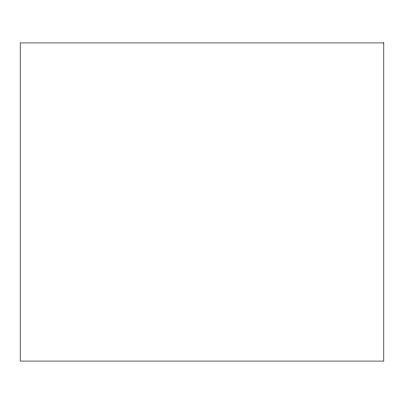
<?xml version="1.0" encoding="UTF-8"?>
<svg xmlns="http://www.w3.org/2000/svg" width="404" height="404" viewBox="0 0 404 404"><rect width="100%" height="100%" fill="white"/><g stroke="black" fill="none" stroke-linecap="round" stroke-linejoin="round"><path stroke-width="0.61" d="M383.8 42.925L20.2 42.925L20.2 361.075L383.8 361.075L383.8 42.925"/></g></svg>
